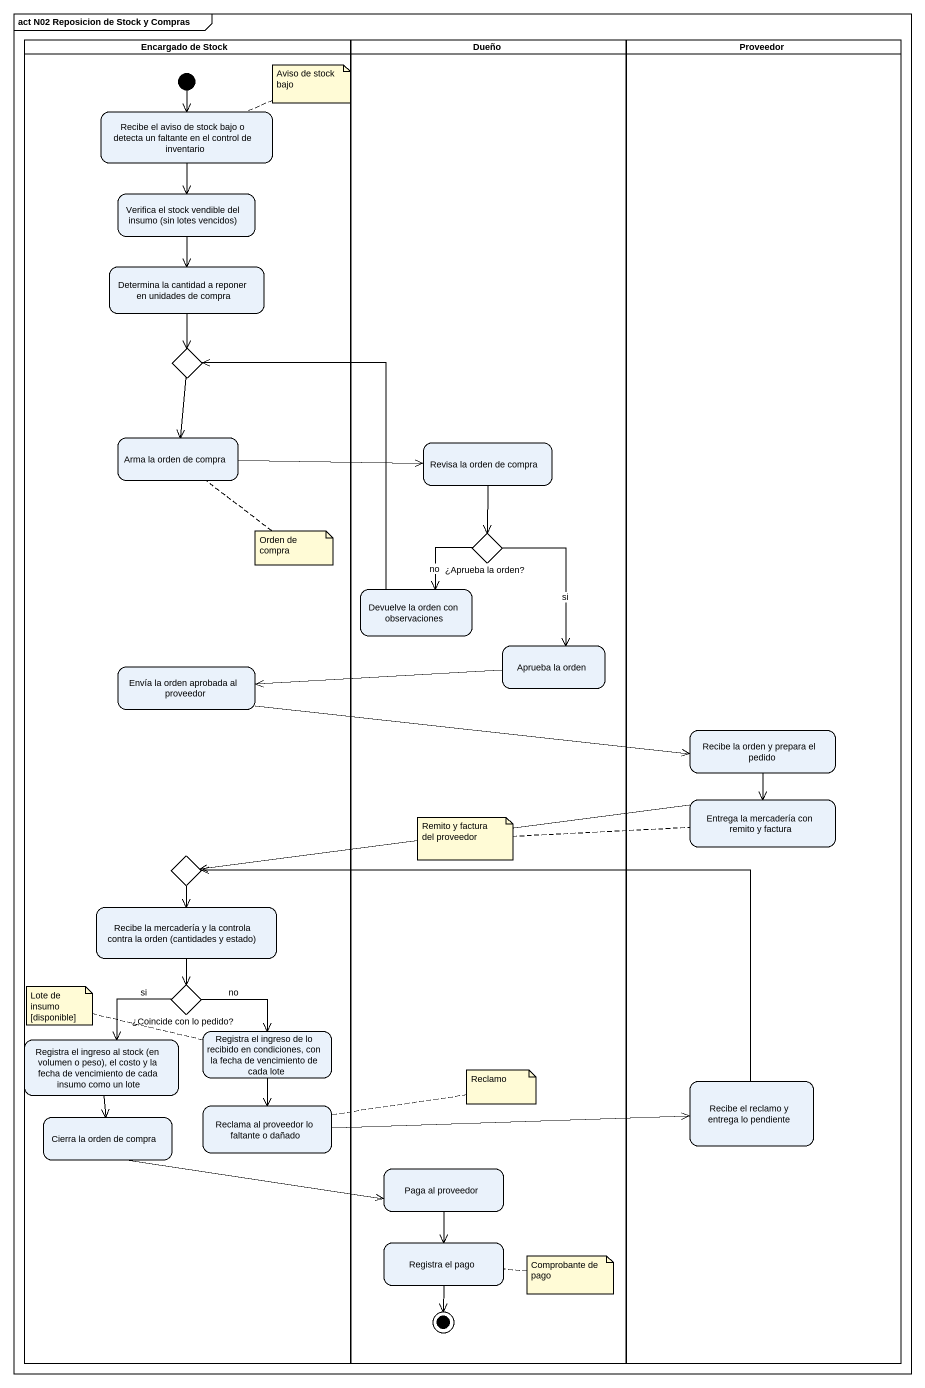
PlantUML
@startuml
mainframe act N02 Reposicion de Stock y Compras
hide empty description
state "Encargado de Stock" as Encargado_de_Stock <<partition>> {
  state "Recibe el aviso de stock bajo o detecta un faltante en el control de inventario" as Recibe_el_aviso_de_stock
  state "Verifica el stock vendible del insumo (sin lotes vencidos)" as Verifica_el_stock_vendible
  state "Determina la cantidad a reponer en unidades de compra" as Determina_la_cantidad_a
  state choice1 <<choice>>
  state "Arma la orden de compra" as Arma_la_orden_de_compra
  state "Envía la orden aprobada al proveedor" as Envía_la_orden_aprobada_al
  state choice2 <<choice>>
  state "Recibe la mercadería y la controla contra la orden (cantidades y estado)" as Recibe_la_mercadería_y_la
  state "¿Coincide con lo pedido?" as Coincide_con_lo_pedido <<choice>>
  state "Registra el ingreso al stock (en volumen o peso), el costo y la fecha de vencimiento de cada insumo como un lote" as Registra_el_ingreso_al
  state "Registra el ingreso de lo recibido en condiciones, con la fecha de vencimiento de cada lote" as Registra_el_ingreso_de_lo
  state "Cierra la orden de compra" as Cierra_la_orden_de_compra
  state "Reclama al proveedor lo faltante o dañado" as Reclama_al_proveedor_lo
  [*] --> Recibe_el_aviso_de_stock
}
state Dueño <<partition>> {
  state "Revisa la orden de compra" as Revisa_la_orden_de_compra
  state "¿Aprueba la orden?" as Aprueba_la_orden <<choice>>
  state "Devuelve la orden con observaciones" as Devuelve_la_orden_con
  state "Aprueba la orden" as Aprueba_la_orden_2
  state "Paga al proveedor" as Paga_al_proveedor
  state "Registra el pago" as Registra_el_pago
  Registra_el_pago --> [*]
}
state Proveedor <<partition>> {
  state "Recibe la orden y prepara el pedido" as Recibe_la_orden_y_prepara
  state "Entrega la mercadería con remito y factura" as Entrega_la_mercadería_con
  state "Recibe el reclamo y entrega lo pendiente" as Recibe_el_reclamo_y_entrega
}
Recibe_el_aviso_de_stock --> Verifica_el_stock_vendible
Verifica_el_stock_vendible --> Determina_la_cantidad_a
Determina_la_cantidad_a --> choice1
choice1 --> Arma_la_orden_de_compra
Arma_la_orden_de_compra -right-> Revisa_la_orden_de_compra
Revisa_la_orden_de_compra --> Aprueba_la_orden
Aprueba_la_orden --> Devuelve_la_orden_con : no
Aprueba_la_orden --> Aprueba_la_orden_2 : si
Devuelve_la_orden_con -up-> choice1
Envía_la_orden_aprobada_al -right-> Recibe_la_orden_y_prepara
Aprueba_la_orden_2 -left-> Envía_la_orden_aprobada_al
Recibe_la_orden_y_prepara --> Entrega_la_mercadería_con
Entrega_la_mercadería_con -left-> choice2
choice2 --> Recibe_la_mercadería_y_la
Recibe_la_mercadería_y_la --> Coincide_con_lo_pedido
Coincide_con_lo_pedido --> Registra_el_ingreso_al : si
Coincide_con_lo_pedido --> Registra_el_ingreso_de_lo : no
Registra_el_ingreso_al --> Cierra_la_orden_de_compra
Registra_el_ingreso_de_lo --> Reclama_al_proveedor_lo
Recibe_el_reclamo_y_entrega -left-> choice2
Cierra_la_orden_de_compra -right-> Paga_al_proveedor
Reclama_al_proveedor_lo -right-> Recibe_el_reclamo_y_entrega
Paga_al_proveedor --> Registra_el_pago
note right of Recibe_el_aviso_de_stock : Aviso de stock bajo
note bottom of Arma_la_orden_de_compra : Orden de compra
note left of Entrega_la_mercadería_con : Remito y factura del proveedor
note left of Registra_el_ingreso_de_lo : Lote de insumo [disponible]
note right of Reclama_al_proveedor_lo : Reclamo
note right of Registra_el_pago : Comprobante de pago
@enduml
